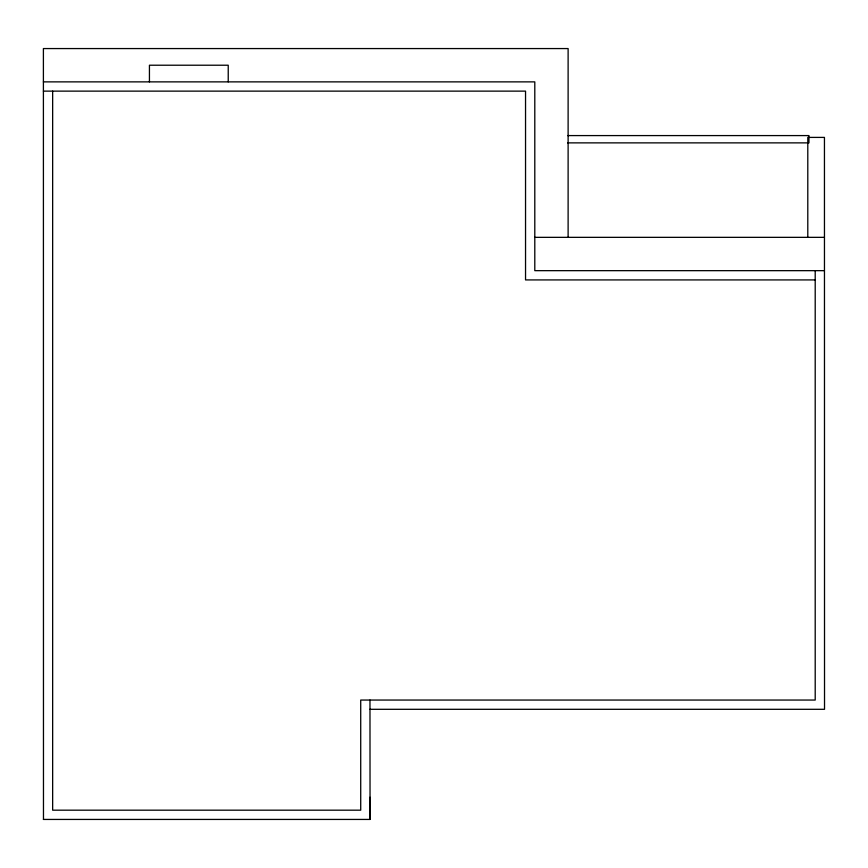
<?xml version="1.0" encoding="UTF-8"?>
<svg xmlns="http://www.w3.org/2000/svg" width="868" height="868" viewBox="0 0 868 868"><rect width="100%" height="100%" fill="white"/><g stroke="black" fill="none" stroke-linecap="round" stroke-linejoin="round"><path stroke-width="1.3" d="M43.4 819.435L370.05 819.435L369.974 797.225M824.448 270.664L534.796 270.664L534.796 81.874L43.4 81.874M568.117 237.344L568.117 48.565L43.4 48.565L43.476 819.435M43.4 91.129L525.541 91.129L525.541 279.919L815.204 279.919M567.629 135.582L808.954 135.582L808.954 142.873L567.618 142.873M534.796 237.344L824.448 237.344M369.909 709.308L824.524 709.308L824.448 137.404L807.793 137.404L807.793 237.344M815.204 270.664L815.204 700.053L360.719 700.053L360.719 810.18L52.655 810.18L52.655 91.129M369.974 700.053L370.05 819.435M228.23 81.874L228.23 65.219L149.437 65.219L149.437 81.874"/></g></svg>
